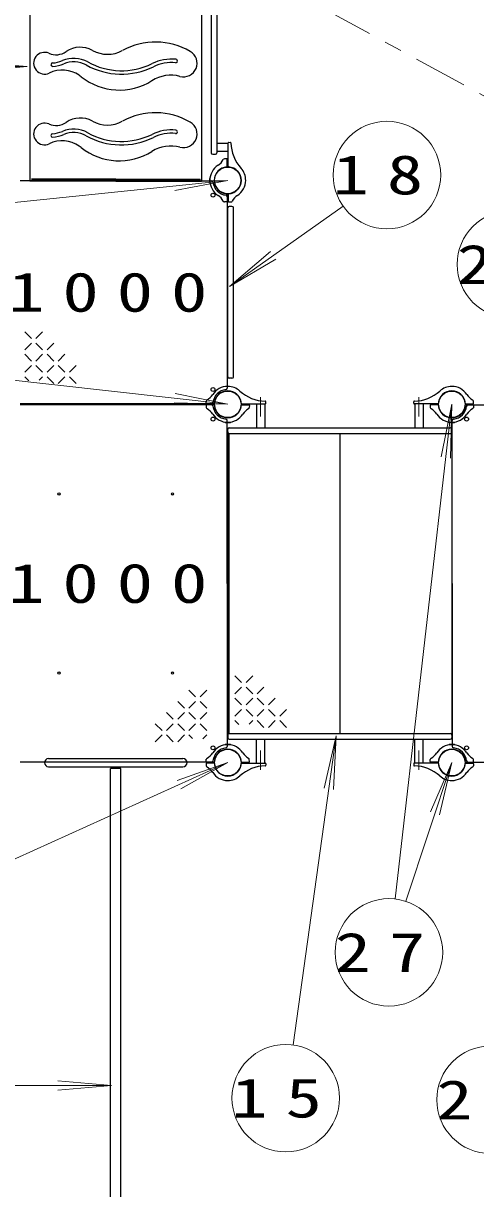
# Model space of a CAD drawing. Units: millimetres on the paper. Extents: x -385 to 0, y -594 to 267.
# Drawn here: x -272.3 to -247, y 97.4 to 162.5 of the extents above; entities that cross this region are included whole.
import ezdxf

# ---------------------------------------------------------------- set-up
doc = ezdxf.new("R2010")
doc.units = ezdxf.units.MM
doc.linetypes.add('USER2', pattern=[6, 3, -1, 1, -1])
doc.layers.add('LY_1', color=7, linetype='Continuous', lineweight=25)
doc.styles.add('ＭＳ ゴシック', font='')
doc.styles.get('ＭＳ ゴシック').set_extended_font_data('MS Gothic')

msp = doc.modelspace()

# ---------------------------------------------------------------- linework, layer by layer
at = {"layer": 'LY_1'}
for p, q in [((-271.903, 166.108), (-271.903, 153.654)), ((-262.32, 166.108), (-262.32, 153.654)), ((-261.786, 164.653), (-261.786, 155.236)), ((-261.47, 164.653), (-261.47, 155.236)), ((-260.836, 155.755), (-261.47, 155.755)), ((-260.836, 154.476), (-260.836, 155.785)), ((-260.801, 155.819), (-260.714, 155.814)), ((-261.703, 155.153), (-261.553, 155.153)), ((-260.836, 155.301), (-261.47, 155.301)), ((-260.921, 154.902), (-261.042, 154.898)), ((-260.886, 154.476), (-260.886, 154.868)), ((-267.111, 153.67), (-272.451, 153.67)), ((-267.111, 153.654), (-271.903, 153.654)), ((-267.111, 153.77), (-271.82, 153.77)), ((-267.111, 153.695), (-271.82, 153.695)), ((-267.111, 153.77), (-262.403, 153.77)), ((-267.111, 153.695), (-262.403, 153.695)), ((-267.111, 153.67), (-261.772, 153.67)), ((-267.111, 153.654), (-262.32, 153.654)), ((-262.403, 153.695), (-262.403, 153.77)), ((-261.847, 153.861), (-261.85, 153.861)), ((-261.847, 153.528), (-261.85, 153.528)), ((-260.886, 152.913), (-260.886, 147.445)), ((-260.836, 152.913), (-260.836, 152.521)), ((-260.921, 152.488), (-261.052, 152.492)), ((-260.802, 152.488), (-260.681, 152.492)), ((-260.628, 152.236), (-260.778, 152.236)), ((-260.861, 142.736), (-260.861, 152.153)), ((-260.545, 142.736), (-260.545, 152.153)), ((-260.886, 147.445), (-260.886, 142.105)), ((-260.628, 142.653), (-260.778, 142.653)), ((-267.111, 141.22), (-272.451, 141.22)), ((-267.111, 141.17), (-272.451, 141.17)), ((-261.643, 141.22), (-267.111, 141.22)), ((-261.643, 141.17), (-267.111, 141.17)), ((-262.068, 141.254), (-262.064, 141.375)), ((-260.08, 141.22), (-258.771, 141.22)), ((-260.08, 141.17), (-259.688, 141.17)), ((-259.255, 141.22), (-259.255, 139.886)), ((-258.801, 141.22), (-258.801, 139.886)), ((-258.737, 141.255), (-258.742, 141.342)), ((-250.485, 141.255), (-250.481, 141.342)), ((-249.143, 141.22), (-250.452, 141.22)), ((-250.421, 141.22), (-250.421, 139.886)), ((-249.968, 141.22), (-249.968, 139.886)), ((-249.143, 141.17), (-249.535, 141.17)), ((-247.58, 141.22), (-247.188, 141.22)), ((-247.58, 141.17), (-242.111, 141.17)), ((-247.154, 141.254), (-247.158, 141.375)), ((-262.068, 141.135), (-262.064, 141.004)), ((-259.654, 141.135), (-259.658, 141.014)), ((-249.568, 141.135), (-249.564, 141.014)), ((-247.154, 141.135), (-247.159, 141.004)), ((-261.028, 140.209), (-261.028, 140.206)), ((-260.886, 131.195), (-260.886, 140.284)), ((-260.778, 139.886), (-248.445, 139.886)), ((-260.695, 140.209), (-260.695, 140.206)), ((-248.528, 140.209), (-248.528, 140.206)), ((-248.336, 131.195), (-248.336, 140.284)), ((-248.195, 140.209), (-248.195, 140.206)), ((-260.861, 139.653), (-260.861, 139.803)), ((-260.861, 139.57), (-248.361, 139.57)), ((-260.861, 139.57), (-260.861, 122.82)), ((-260.808, 139.57), (-260.808, 122.82)), ((-254.611, 139.57), (-254.611, 122.82)), ((-248.361, 139.653), (-248.361, 139.803)), ((-248.361, 139.57), (-248.361, 122.82)), ((-260.886, 131.195), (-260.886, 122.105)), ((-248.336, 131.195), (-248.336, 122.105)), ((-260.861, 122.82), (-248.361, 122.82)), ((-260.861, 122.736), (-260.861, 122.586)), ((-260.778, 122.503), (-248.445, 122.503)), ((-259.255, 121.17), (-259.255, 122.503)), ((-258.801, 121.17), (-258.801, 122.503)), ((-250.421, 121.17), (-250.421, 122.503)), ((-249.968, 121.17), (-249.968, 122.503)), ((-248.361, 122.736), (-248.361, 122.586)), ((-261.028, 122.181), (-261.028, 122.183)), ((-260.695, 122.181), (-260.695, 122.183)), ((-248.528, 122.181), (-248.528, 122.183)), ((-248.195, 122.181), (-248.195, 122.183)), ((-267.111, 121.22), (-272.451, 121.22)), ((-270.861, 121.421), (-263.361, 121.421)), ((-261.643, 121.22), (-267.111, 121.22)), ((-262.068, 121.254), (-262.064, 121.385)), ((-262.068, 121.135), (-262.064, 121.014)), ((-261.643, 121.17), (-262.035, 121.17)), ((-260.08, 121.22), (-259.688, 121.22)), ((-260.08, 121.17), (-258.771, 121.17)), ((-259.654, 121.254), (-259.658, 121.375)), ((-258.737, 121.135), (-258.742, 121.047)), ((-250.485, 121.135), (-250.481, 121.047)), ((-249.143, 121.17), (-250.452, 121.17)), ((-249.568, 121.254), (-249.564, 121.375)), ((-249.143, 121.22), (-249.535, 121.22)), ((-247.58, 121.22), (-242.111, 121.22)), ((-247.58, 121.17), (-247.188, 121.17)), ((-247.154, 121.254), (-247.159, 121.385)), ((-247.154, 121.135), (-247.158, 121.014)), ((-270.861, 120.968), (-263.361, 120.968)), ((-267.395, 84.028), (-267.395, 120.861)), ((-266.828, 120.861), (-267.395, 120.861)), ((-266.828, 84.028), (-266.828, 120.861))]:
    msp.add_line(p, q, dxfattribs=at)
at = {"layer": 'LY_1', "linetype": 'USER2', "lineweight": 13}
for p, q in [((-260.861, 166.195), (-243.29, 156.629)), ((-259.028, 141.601), (-259.028, 140.515)), ((-250.195, 141.601), (-250.195, 140.515)), ((-259.028, 120.789), (-259.028, 121.874)), ((-250.195, 120.789), (-250.195, 121.874))]:
    msp.add_line(p, q, dxfattribs=at)
at = {"layer": 'LY_1', "lineweight": 13}
for p, q in [((-287.978, 159.944), (-272.052, 160.053)), ((-272.052, 160.053), (-275.042, 160.294)), ((-272.052, 160.053), (-275.039, 159.771)), ((-279.292, 151.778), (-260.861, 153.695)), ((-260.861, 153.695), (-263.861, 153.646)), ((-260.861, 153.695), (-263.807, 153.126)), ((-254.429, 152.26), (-260.762, 147.776)), ((-260.762, 147.776), (-258.474, 149.716)), ((-260.762, 147.776), (-258.172, 149.29)), ((-271.818, 144.863), (-272.193, 145.238)), ((-271.193, 145.238), (-271.568, 144.863)), ((-271.818, 144.613), (-272.193, 144.238)), ((-271.193, 144.238), (-271.568, 144.613)), ((-270.568, 144.613), (-270.943, 144.238)), ((-271.818, 143.613), (-272.193, 143.988)), ((-271.193, 143.988), (-271.568, 143.613)), ((-270.568, 143.613), (-270.943, 143.988)), ((-269.943, 143.988), (-270.318, 143.613)), ((-279.209, 143.267), (-260.861, 141.195)), ((-271.818, 143.363), (-272.193, 142.988)), ((-271.193, 142.988), (-271.568, 143.363)), ((-270.568, 143.363), (-270.943, 142.988)), ((-269.943, 142.988), (-270.318, 143.363)), ((-269.318, 143.363), (-269.693, 142.988)), ((-271.97, 142.515), (-272.193, 142.738)), ((-271.193, 142.738), (-271.393, 142.538)), ((-270.568, 142.363), (-270.943, 142.738)), ((-269.943, 142.738), (-270.318, 142.363)), ((-269.318, 142.363), (-269.693, 142.738)), ((-260.861, 141.195), (-263.86, 141.27)), ((-260.861, 141.195), (-263.802, 141.79)), ((-251.526, 113.588), (-248.361, 141.195)), ((-248.361, 141.195), (-248.961, 138.255)), ((-248.361, 141.195), (-248.442, 138.196)), ((-260.09, 125.663), (-260.465, 126.038)), ((-259.465, 126.038), (-259.84, 125.663)), ((-263.03, 125.238), (-262.655, 124.863)), ((-262.405, 124.863), (-262.03, 125.238)), ((-260.09, 125.413), (-260.465, 125.038)), ((-259.465, 125.038), (-259.84, 125.413)), ((-258.84, 125.413), (-259.215, 125.038)), ((-263.655, 124.613), (-263.28, 124.238)), ((-263.03, 124.238), (-262.655, 124.613)), ((-262.405, 124.613), (-262.03, 124.238)), ((-260.09, 124.413), (-260.465, 124.788)), ((-259.465, 124.788), (-259.84, 124.413)), ((-258.84, 124.413), (-259.215, 124.788)), ((-258.215, 124.788), (-258.59, 124.413)), ((-264.28, 123.988), (-263.905, 123.613)), ((-263.655, 123.613), (-263.28, 123.988)), ((-263.03, 123.988), (-262.655, 123.613)), ((-262.405, 123.613), (-262.03, 123.988)), ((-260.09, 124.163), (-260.465, 123.788)), ((-259.465, 123.788), (-259.84, 124.163)), ((-258.84, 124.163), (-259.215, 123.788)), ((-258.215, 123.788), (-258.59, 124.163)), ((-257.59, 124.163), (-257.965, 123.788)), ((-264.905, 123.363), (-264.53, 122.988)), ((-264.28, 122.988), (-263.905, 123.363)), ((-263.655, 123.363), (-263.28, 122.988)), ((-263.03, 122.988), (-262.655, 123.363)), ((-262.405, 123.363), (-262.03, 122.988)), ((-260.242, 123.315), (-260.465, 123.538)), ((-259.465, 123.538), (-259.664, 123.339)), ((-258.84, 123.163), (-259.215, 123.538)), ((-258.215, 123.538), (-258.59, 123.163)), ((-257.59, 123.163), (-257.965, 123.538)), ((-264.905, 122.363), (-264.53, 122.738)), ((-264.28, 122.738), (-263.905, 122.363)), ((-263.655, 122.363), (-263.28, 122.738)), ((-263.03, 122.738), (-262.83, 122.538)), ((-262.252, 122.515), (-262.03, 122.738)), ((-257.214, 105.439), (-254.805, 122.697)), ((-254.805, 122.697), (-255.477, 119.773)), ((-254.805, 122.697), (-254.959, 119.701)), ((-275.788, 114.438), (-260.861, 121.195)), ((-260.861, 121.195), (-263.692, 120.2)), ((-260.861, 121.195), (-263.476, 119.724)), ((-250.924, 113.455), (-248.361, 121.195)), ((-248.361, 121.195), (-249.549, 118.44)), ((-248.361, 121.195), (-249.053, 118.275)), ((-267.357, 103.176), (-270.345, 103.437)), ((-275.369, 103.176), (-267.357, 103.176)), ((-267.357, 103.176), (-270.345, 102.914))]:
    msp.add_line(p, q, dxfattribs=at)
for centre in [(-251.981, 153.994), (-245.062, 149.008), (-251.868, 110.607), (-257.629, 102.468), (-246.198, 102.377)]:
    msp.add_circle(centre, 3, dxfattribs=at)
at = {"layer": 'LY_1'}
for centre, radius in [((-260.861, 153.695), 0.743), ((-261.686, 152.87), 0.108), ((-261.686, 142.02), 0.108), ((-260.861, 141.195), 0.743), ((-248.361, 141.195), 0.743), ((-261.686, 140.37), 0.108), ((-247.536, 140.37), 0.108), ((-270.278, 136.195), 0.0625), ((-263.945, 136.195), 0.0625), ((-270.278, 126.195), 0.0625), ((-263.945, 126.195), 0.0625), ((-261.686, 122.02), 0.108), ((-260.861, 121.195), 0.743), ((-248.361, 121.195), 0.743), ((-247.536, 122.02), 0.108)]:
    msp.add_circle(centre, radius, dxfattribs=at)
for centre, radius, start, end in [((-264.894, 157.558), 3.858, 59.77063, 118.64466), ((-271.087, 160.234), 0.608, 66.31709, 295.72939), ((-270.441, 161.705), 0.998, 246.31709, 304.43133), ((-269.088, 159.731), 1.395, 60.89266, 124.43133), ((-267.571, 162.457), 1.725, 240.89266, 298.64466), ((-263.335, 160.234), 0.76, 255.28759, 59.77063), ((-270.631, 160.152), 0.0956, 94.02182, 274.02182), ((-270.758, 161.958), 1.714, 274.02182, 292.94712), ((-270.758, 161.958), 1.905, 274.02182, 292.94712), ((-269.459, 158.89), 1.617, 60.94919, 112.94712), ((-269.459, 158.89), 1.426, 60.94919, 112.94712), ((-266.793, 163.69), 4.065, 240.94919, 296.10424), ((-266.793, 163.69), 3.874, 240.94919, 296.10424), ((-264, 157.99), 2.474, 84.29787, 116.10425), ((-264, 157.99), 2.282, 84.29787, 116.10425), ((-263.764, 160.356), 0.0956, 264.29787, 84.29787), ((-270.094, 158.175), 1.678, 55.56488, 115.72939), ((-270.249, 157.949), 1.952, 51.56427, 55.56488), ((-266.911, 162.156), 3.418, 231.56427, 302.09473), ((-264.034, 157.569), 1.996, 75.28759, 122.09473), ((-264.894, 153.609), 3.858, 59.77063, 118.64466), ((-271.087, 156.285), 0.608, 66.31709, 295.72939), ((-270.441, 157.756), 0.998, 246.31709, 304.43133), ((-269.088, 155.782), 1.395, 60.89266, 124.43133), ((-267.571, 158.508), 1.725, 240.89266, 298.64466), ((-263.335, 156.285), 0.76, 255.28759, 59.77063), ((-270.631, 156.203), 0.0956, 94.02182, 274.02182), ((-270.758, 158.009), 1.714, 274.02182, 292.94712), ((-270.758, 158.009), 1.905, 274.02182, 292.94712), ((-269.459, 154.941), 1.617, 60.94919, 112.94712), ((-269.459, 154.941), 1.426, 60.94919, 112.94712), ((-266.793, 159.741), 4.065, 240.94919, 296.10424), ((-266.793, 159.741), 3.874, 240.94919, 296.10424), ((-264, 154.041), 2.474, 84.29787, 116.10425), ((-264, 154.041), 2.282, 84.29787, 116.10425), ((-263.764, 156.407), 0.0956, 264.29787, 84.29787), ((-270.094, 154.226), 1.678, 55.56488, 115.72939), ((-270.249, 154), 1.952, 51.56427, 55.56488), ((-266.911, 158.206), 3.418, 231.56427, 302.09473), ((-264.034, 153.62), 1.996, 75.28759, 122.09473), ((-260.803, 155.785), 0.0333, 87, 180), ((-260.716, 155.781), 0.0333, 1.08415, 87), ((-258.516, 155.822), 2.167, 181.08415, 222.21724), ((-261.703, 155.236), 0.0833, 180, 270), ((-261.553, 155.236), 0.0833, 270, 0), ((-261.853, 155.237), 0.833, 302.72719, 332.54116), ((-261.039, 154.814), 0.0833, 92, 152.54116), ((-260.92, 154.868), 0.0333, 0, 92), ((-260.861, 153.695), 1, 122.72719, 180), ((-260.861, 153.695), 0.75, 94.27066, 180), ((-260.92, 154.476), 0.0333, 274.27066, 0), ((-260.803, 154.476), 0.0333, 180, 265.72934), ((-260.861, 153.695), 0.75, 0, 85.72934), ((-260.861, 153.695), 1, 0, 42.21724), ((-260.861, 153.695), 1.017, 171.37307, 180), ((-260.861, 153.695), 1.017, 180, 188.62693), ((-261.85, 153.845), 0.0167, 90, 171.37307), ((-261.85, 153.545), 0.0167, 188.62693, 270), ((-260.861, 153.695), 1, 180, 237.27281), ((-261.772, 153.586), 0.0833, 6.78718, 90), ((-260.861, 153.695), 0.833, 186.78718, 263.21282), ((-260.861, 153.695), 0.75, 180, 265.72934), ((-260.861, 153.695), 0.75, 274.27066, 0), ((-260.861, 153.695), 1, 302.72719, 0), ((-260.97, 152.784), 0.0833, 0, 83.21282), ((-260.92, 152.913), 0.0333, 0, 85.72934), ((-260.803, 152.913), 0.0333, 94.27066, 180), ((-261.853, 152.152), 0.833, 27.45884, 57.2728), ((-261.039, 152.575), 0.0833, 207.45884, 268), ((-260.92, 152.521), 0.0333, 268, 0), ((-260.778, 152.153), 0.0833, 90, 180), ((-260.803, 152.521), 0.0333, 180, 272), ((-260.684, 152.575), 0.0833, 272, 332.54116), ((-260.628, 152.153), 0.0833, 0, 90), ((-259.87, 152.152), 0.833, 122.72719, 152.54116), ((-260.778, 142.736), 0.0833, 180, 270), ((-260.628, 142.736), 0.0833, 270, 0), ((-260.861, 141.195), 1, 90, 147.27281), ((-260.861, 141.195), 0.833, 96.78718, 173.21282), ((-260.861, 141.195), 0.75, 90, 175.72934), ((-260.97, 142.105), 0.0833, 276.78718, 0), ((-260.861, 141.195), 1, 47.78276, 90), ((-260.861, 141.195), 0.75, 4.27066, 90), ((-258.734, 143.54), 2.167, 227.78276, 268.91585), ((-250.489, 143.54), 2.167, 271.08415, 312.21724), ((-248.361, 141.195), 0.75, 90, 175.72934), ((-248.361, 141.195), 1, 90, 132.21724), ((-248.361, 141.195), 1, 32.7272, 90), ((-248.361, 141.195), 0.75, 4.27066, 90), ((-262.035, 141.253), 0.0333, 178, 270), ((-262.035, 141.136), 0.0333, 90, 182), ((-261.981, 141.372), 0.0833, 117.45884, 178), ((-262.404, 142.186), 0.833, 297.45884, 327.27281), ((-261.772, 141.303), 0.0833, 270, 353.21282), ((-261.772, 141.086), 0.0833, 6.78718, 90), ((-261.643, 141.253), 0.0333, 270, 355.72934), ((-261.643, 141.136), 0.0333, 4.27066, 90), ((-260.08, 141.253), 0.0333, 184.27066, 270), ((-260.08, 141.136), 0.0333, 90, 175.72934), ((-259.688, 141.136), 0.0333, 358, 90), ((-258.775, 141.34), 0.0333, 3, 88.91585), ((-258.771, 141.253), 0.0333, 270, 3), ((-250.452, 141.253), 0.0333, 177, 270), ((-250.448, 141.34), 0.0333, 91.08415, 177), ((-249.535, 141.136), 0.0333, 90, 182), ((-249.143, 141.253), 0.0333, 270, 355.72934), ((-249.143, 141.136), 0.0333, 4.27066, 90), ((-247.58, 141.253), 0.0333, 184.27066, 270), ((-247.58, 141.136), 0.0333, 90, 175.72934), ((-247.451, 141.086), 0.0833, 90, 173.21282), ((-246.819, 142.186), 0.833, 212.72719, 242.54116), ((-247.242, 141.372), 0.0833, 2, 62.54116), ((-247.188, 141.253), 0.0333, 270, 2), ((-247.188, 141.136), 0.0333, 358, 90), ((-261.981, 141.017), 0.0833, 182, 242.54116), ((-262.404, 140.203), 0.833, 32.7272, 62.54116), ((-260.861, 141.195), 1, 212.72719, 270), ((-260.861, 141.195), 0.833, 186.78718, 263.21282), ((-260.861, 141.195), 0.75, 184.27066, 270), ((-260.861, 141.195), 0.75, 270, 355.72934), ((-260.861, 141.195), 1, 270, 327.27281), ((-259.319, 140.203), 0.833, 117.45884, 147.27281), ((-259.742, 141.017), 0.0833, 297.45884, 358), ((-249.481, 141.017), 0.0833, 182, 242.54116), ((-249.904, 140.203), 0.833, 32.7272, 62.54116), ((-248.361, 141.195), 1, 212.72719, 270), ((-248.361, 141.195), 0.75, 184.27066, 270), ((-248.361, 141.195), 0.75, 270, 355.72934), ((-248.361, 141.195), 1, 270, 327.27281), ((-248.361, 141.195), 0.833, 276.78718, 353.21282), ((-246.819, 140.203), 0.833, 117.45884, 147.27281), ((-247.242, 141.017), 0.0833, 297.45884, 358), ((-261.011, 140.206), 0.0167, 180, 261.37307), ((-260.861, 141.195), 1.017, 261.37307, 270), ((-260.97, 140.284), 0.0833, 0, 83.21282), ((-260.861, 141.195), 1.017, 270, 278.62693), ((-260.778, 139.803), 0.0833, 90, 180), ((-260.711, 140.206), 0.0167, 278.62693, 0), ((-248.511, 140.206), 0.0167, 180, 261.37307), ((-248.361, 141.195), 1.017, 261.37307, 270), ((-248.445, 139.803), 0.0833, 360, 90), ((-248.361, 141.195), 1.017, 270, 278.62693), ((-248.253, 140.284), 0.0833, 96.78718, 180), ((-248.211, 140.206), 0.0167, 278.62693, 0), ((-260.778, 139.653), 0.0833, 180, 270), ((-248.445, 139.653), 0.0833, 270, 360), ((-260.778, 122.736), 0.0833, 90, 180), ((-260.778, 122.586), 0.0833, 180, 270), ((-248.445, 122.736), 0.0833, 0, 90), ((-248.445, 122.586), 0.0833, 270, 0), ((-262.404, 122.186), 0.833, 297.45884, 327.27281), ((-260.861, 121.195), 1, 90, 147.27281), ((-260.861, 121.195), 0.833, 96.78718, 173.21282), ((-260.861, 121.195), 0.75, 90, 175.72934), ((-261.011, 122.183), 0.0167, 98.62693, 180), ((-260.861, 121.195), 1.017, 90, 98.62693), ((-260.97, 122.105), 0.0833, 276.78718, 0), ((-260.861, 121.195), 1.017, 81.37308, 90), ((-260.861, 121.195), 1, 32.7272, 90), ((-260.861, 121.195), 0.75, 4.27066, 90), ((-260.711, 122.183), 0.0167, 0, 81.37308), ((-259.319, 122.186), 0.833, 212.7272, 242.54117), ((-249.904, 122.186), 0.833, 297.45884, 327.27281), ((-248.361, 121.195), 1, 90, 147.27281), ((-248.361, 121.195), 0.75, 90, 175.72934), ((-248.511, 122.183), 0.0167, 98.62693, 180), ((-248.361, 121.195), 1.017, 90, 98.62693), ((-248.361, 121.195), 1.017, 81.37308, 90), ((-248.361, 121.195), 1, 32.7272, 90), ((-248.361, 121.195), 0.75, 4.27066, 90), ((-248.253, 122.105), 0.0833, 180, 263.21282), ((-248.361, 121.195), 0.833, 6.78718, 83.21282), ((-248.211, 122.183), 0.0167, 0, 81.37308), ((-246.819, 122.186), 0.833, 212.7272, 242.54117), ((-270.861, 121.195), 0.227, 90, 270), ((-263.361, 121.195), 0.227, 270, 90), ((-262.035, 121.253), 0.0333, 178, 270), ((-262.035, 121.136), 0.0333, 90, 182), ((-261.981, 121.372), 0.0833, 117.45884, 178), ((-261.981, 121.017), 0.0833, 182, 242.54117), ((-261.772, 121.303), 0.0833, 270, 353.21282), ((-261.643, 121.253), 0.0333, 270, 355.72934), ((-261.643, 121.136), 0.0333, 4.27066, 90), ((-260.861, 121.195), 0.75, 184.27066, 270), ((-260.861, 121.195), 0.75, 270, 355.72934), ((-258.734, 118.849), 2.167, 91.08415, 132.21724), ((-260.08, 121.253), 0.0333, 184.27066, 270), ((-260.08, 121.136), 0.0333, 90, 175.72934), ((-259.742, 121.372), 0.0833, 2, 62.54116), ((-259.688, 121.253), 0.0333, 270, 2), ((-258.775, 121.049), 0.0333, 271.08416, 357), ((-258.771, 121.136), 0.0333, 357, 90), ((-250.452, 121.136), 0.0333, 90, 183), ((-250.448, 121.049), 0.0333, 183, 268.91585), ((-250.489, 118.849), 2.167, 47.78276, 88.91585), ((-249.535, 121.253), 0.0333, 178, 270), ((-249.481, 121.372), 0.0833, 117.45884, 178), ((-249.143, 121.253), 0.0333, 270, 355.72934), ((-249.143, 121.136), 0.0333, 4.27066, 90), ((-248.361, 121.195), 0.75, 184.27066, 270), ((-248.361, 121.195), 0.75, 270, 355.72934), ((-247.58, 121.253), 0.0333, 184.27066, 270), ((-247.58, 121.136), 0.0333, 90, 175.72934), ((-247.451, 121.303), 0.0833, 186.78718, 270), ((-247.242, 121.372), 0.0833, 2, 62.54116), ((-247.242, 121.017), 0.0833, 297.45884, 358), ((-247.188, 121.253), 0.0333, 270, 2), ((-247.188, 121.136), 0.0333, 358, 90), ((-262.404, 120.203), 0.833, 32.7272, 62.54116), ((-260.861, 121.195), 1, 212.7272, 270), ((-260.861, 121.195), 1, 270, 312.21724), ((-248.361, 121.195), 1, 227.78276, 270), ((-248.361, 121.195), 1, 270, 327.27281), ((-246.819, 120.203), 0.833, 117.45884, 147.27281)]:
    msp.add_arc(centre, radius, start, end, dxfattribs=at)

# ---------------------------------------------------------------- texts
at = {"layer": 'LY_1', "char_height": 2.199, "style": 'ＭＳ ゴシック'}
for s, insert, attachment_point in [('\\T1.5;\\W1.35;18', (-251.981, 153.994), 5), ('\\T1.5;\\W1.35;22', (-245.062, 149.008), 5), ('\\T1.5;\\W1.35;1000', (-273.111, 147.445), 4), ('\\T1.5;\\W1.35;1000', (-273.111, 131.195), 4), ('\\T1.5;\\W1.35;27', (-251.868, 110.607), 5), ('\\T1.5;\\W1.35;15', (-257.629, 102.468), 5), ('\\T1.5;\\W1.35;21', (-246.198, 102.377), 5)]:
    msp.add_mtext(s, dxfattribs=dict(at, insert=insert, attachment_point=attachment_point))

doc.saveas('drawing.dxf')
